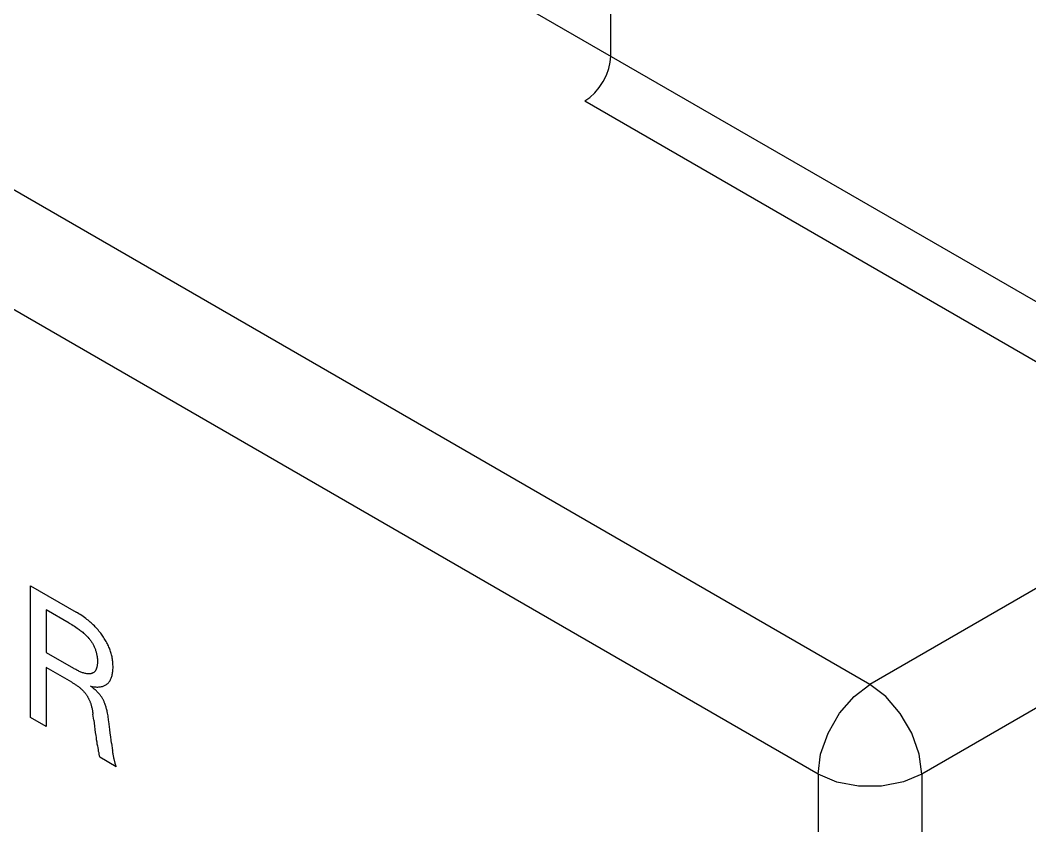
# Model space of a CAD drawing. Extents: x 0 to 420, y 0 to 297.
# Drawn here: x 183.58 to 197.36, y 143.83 to 154.82 of the extents above; entities that cross this region are included whole.
import ezdxf

# ---------------------------------------------------------------- set-up
doc = ezdxf.new("R2010")
doc.units = 0
doc.header["$LTSCALE"] = 23.1
doc.layers.add('40000_ISO', color=7, linetype='CONTINUOUS')

msp = doc.modelspace()

# ---------------------------------------------------------------- linework, layer by layer
at = {"layer": '40000_ISO', "color": 7, "linetype": 'CONTINUOUS'}
for p, q in [((195.174, 145.762), (171.486, 159.438)), ((191.638, 154.335), (191.638, 159.234)), ((194.467, 144.537), (170.779, 158.213)), ((189.941, 155.314), (200.477, 149.232)), ((191.631, 154.251), (191.638, 154.335)), ((191.611, 154.163), (191.631, 154.251)), ((191.535, 153.986), (191.579, 154.073)), ((191.579, 154.073), (191.611, 154.163)), ((191.42, 153.832), (191.481, 153.905)), ((191.481, 153.905), (191.535, 153.986)), ((191.285, 153.722), (191.354, 153.77)), ((191.354, 153.77), (191.42, 153.832)), ((191.285, 153.722), (200.124, 148.619)), ((200.124, 148.619), (195.174, 145.762)), ((201.891, 148.007), (195.881, 144.537)), ((183.721, 145.311), (183.721, 147.107)), ((183.721, 147.107), (184.341, 146.749)), ((183.934, 146.781), (183.934, 146.196)), ((184.248, 146.599), (183.934, 146.781)), ((184.36, 146.738), (184.341, 146.749)), ((184.379, 146.726), (184.36, 146.738)), ((184.399, 146.714), (184.379, 146.726)), ((184.248, 146.599), (184.266, 146.589)), ((184.266, 146.589), (184.284, 146.578)), ((184.418, 146.701), (184.399, 146.714)), ((184.437, 146.688), (184.418, 146.701)), ((184.456, 146.675), (184.437, 146.688)), ((184.475, 146.66), (184.456, 146.675)), ((184.49, 146.649), (184.475, 146.66)), ((184.505, 146.637), (184.49, 146.649)), ((184.519, 146.625), (184.505, 146.637)), ((184.534, 146.613), (184.519, 146.625)), ((184.549, 146.6), (184.534, 146.613)), ((184.563, 146.587), (184.549, 146.6)), ((184.284, 146.578), (184.303, 146.567)), ((184.303, 146.567), (184.321, 146.555)), ((184.321, 146.555), (184.339, 146.543)), ((184.339, 146.543), (184.357, 146.531)), ((184.357, 146.531), (184.369, 146.522)), ((184.369, 146.522), (184.382, 146.513)), ((184.382, 146.513), (184.395, 146.503)), ((184.395, 146.503), (184.407, 146.494)), ((184.407, 146.494), (184.42, 146.484)), ((184.42, 146.484), (184.432, 146.473)), ((184.432, 146.473), (184.445, 146.463)), ((184.445, 146.463), (184.454, 146.455)), ((184.454, 146.455), (184.462, 146.447)), ((184.577, 146.573), (184.563, 146.587)), ((184.591, 146.559), (184.577, 146.573)), ((184.604, 146.546), (184.591, 146.559)), ((184.617, 146.532), (184.604, 146.546)), ((184.629, 146.519), (184.617, 146.532)), ((184.642, 146.505), (184.629, 146.519)), ((184.654, 146.49), (184.642, 146.505)), ((184.666, 146.476), (184.654, 146.49)), ((184.678, 146.46), (184.666, 146.476)), ((184.689, 146.445), (184.678, 146.46)), ((184.462, 146.447), (184.471, 146.439)), ((184.471, 146.439), (184.48, 146.43)), ((184.48, 146.43), (184.488, 146.422)), ((184.488, 146.422), (184.497, 146.413)), ((184.497, 146.413), (184.505, 146.404)), ((184.505, 146.404), (184.513, 146.394)), ((184.513, 146.394), (184.52, 146.386)), ((184.52, 146.386), (184.526, 146.378)), ((184.526, 146.378), (184.533, 146.369)), ((184.533, 146.369), (184.54, 146.36)), ((184.54, 146.36), (184.546, 146.351)), ((184.546, 146.351), (184.552, 146.342)), ((184.552, 146.342), (184.558, 146.333)), ((184.558, 146.333), (184.564, 146.324)), ((184.564, 146.324), (184.569, 146.314)), ((184.569, 146.314), (184.575, 146.305)), ((184.699, 146.432), (184.689, 146.445)), ((184.709, 146.418), (184.699, 146.432)), ((184.718, 146.404), (184.709, 146.418)), ((184.727, 146.39), (184.718, 146.404)), ((184.736, 146.375), (184.727, 146.39)), ((184.745, 146.361), (184.736, 146.375)), ((184.753, 146.346), (184.745, 146.361)), ((184.761, 146.331), (184.753, 146.346)), ((184.769, 146.317), (184.761, 146.331)), ((184.776, 146.301), (184.769, 146.317)), ((183.934, 146.196), (184.305, 145.982)), ((184.575, 146.305), (184.58, 146.295)), ((184.58, 146.295), (184.585, 146.286)), ((184.585, 146.286), (184.589, 146.276)), ((184.589, 146.276), (184.593, 146.266)), ((184.593, 146.266), (184.598, 146.256)), ((184.598, 146.256), (184.601, 146.246)), ((184.601, 146.246), (184.605, 146.236)), ((184.605, 146.236), (184.608, 146.226)), ((184.608, 146.226), (184.612, 146.217)), ((184.612, 146.217), (184.615, 146.207)), ((184.615, 146.207), (184.617, 146.197)), ((184.617, 146.197), (184.62, 146.187)), ((184.62, 146.187), (184.622, 146.176)), ((184.622, 146.176), (184.625, 146.165)), ((184.783, 146.287), (184.776, 146.301)), ((184.79, 146.272), (184.783, 146.287)), ((184.796, 146.257), (184.79, 146.272)), ((184.801, 146.242), (184.796, 146.257)), ((184.807, 146.227), (184.801, 146.242)), ((184.812, 146.212), (184.807, 146.227)), ((184.817, 146.197), (184.812, 146.212)), ((184.821, 146.182), (184.817, 146.197)), ((184.825, 146.167), (184.821, 146.182)), ((184.625, 146.165), (184.627, 146.154)), ((184.627, 146.154), (184.628, 146.143)), ((184.628, 146.143), (184.63, 146.133)), ((184.63, 146.133), (184.631, 146.122)), ((184.631, 146.122), (184.632, 146.112)), ((184.632, 146.044), (184.631, 146.035)), ((184.632, 146.112), (184.632, 146.101)), ((184.632, 146.101), (184.633, 146.091)), ((184.633, 146.052), (184.632, 146.044)), ((184.633, 146.091), (184.633, 146.08)), ((184.633, 146.08), (184.633, 146.07)), ((184.633, 146.07), (184.633, 146.061)), ((184.633, 146.061), (184.633, 146.052)), ((184.829, 146.152), (184.825, 146.167)), ((184.832, 146.136), (184.829, 146.152)), ((184.835, 146.12), (184.832, 146.136)), ((184.838, 146.104), (184.835, 146.12)), ((184.84, 146.088), (184.838, 146.104)), ((184.842, 146.073), (184.84, 146.088)), ((184.843, 146.057), (184.842, 146.073)), ((184.845, 146.042), (184.843, 146.057)), ((184.845, 146.027), (184.845, 146.042)), ((183.934, 145.993), (183.934, 145.188)), ((184.285, 145.79), (183.934, 145.993)), ((184.316, 145.976), (184.305, 145.982)), ((184.328, 145.969), (184.316, 145.976)), ((184.339, 145.963), (184.328, 145.969)), ((184.351, 145.957), (184.339, 145.963)), ((184.362, 145.951), (184.351, 145.957)), ((184.374, 145.945), (184.362, 145.951)), ((184.385, 145.94), (184.374, 145.945)), ((184.397, 145.935), (184.385, 145.94)), ((184.408, 145.93), (184.397, 145.935)), ((184.42, 145.925), (184.408, 145.93)), ((184.431, 145.921), (184.42, 145.925)), ((184.443, 145.918), (184.431, 145.921)), ((184.454, 145.915), (184.443, 145.918)), ((184.465, 145.912), (184.454, 145.915)), ((184.476, 145.91), (184.465, 145.912)), ((184.487, 145.908), (184.476, 145.91)), ((184.494, 145.907), (184.487, 145.908)), ((184.501, 145.906), (184.494, 145.907)), ((184.508, 145.906), (184.501, 145.906)), ((184.515, 145.906), (184.508, 145.906)), ((184.522, 145.906), (184.515, 145.906)), ((184.529, 145.907), (184.522, 145.906)), ((184.536, 145.907), (184.529, 145.907)), ((184.542, 145.908), (184.536, 145.907)), ((184.548, 145.91), (184.542, 145.908)), ((184.555, 145.912), (184.548, 145.91)), ((184.561, 145.913), (184.555, 145.912)), ((184.566, 145.916), (184.561, 145.913)), ((184.572, 145.918), (184.566, 145.916)), ((184.577, 145.921), (184.572, 145.918)), ((184.583, 145.925), (184.577, 145.921)), ((184.588, 145.929), (184.583, 145.925)), ((184.592, 145.933), (184.588, 145.929)), ((184.597, 145.937), (184.592, 145.933)), ((184.601, 145.942), (184.597, 145.937)), ((184.605, 145.947), (184.601, 145.942)), ((184.608, 145.953), (184.605, 145.947)), ((184.612, 145.959), (184.608, 145.953)), ((184.615, 145.966), (184.612, 145.959)), ((184.617, 145.972), (184.615, 145.966)), ((184.62, 145.979), (184.617, 145.972)), ((184.622, 145.987), (184.62, 145.979)), ((184.624, 145.994), (184.622, 145.987)), ((184.626, 146.002), (184.624, 145.994)), ((184.628, 146.01), (184.626, 146.002)), ((184.629, 146.018), (184.628, 146.01)), ((184.63, 146.026), (184.629, 146.018)), ((184.631, 146.035), (184.63, 146.026)), ((184.836, 145.896), (184.839, 145.909)), ((184.839, 145.909), (184.841, 145.923)), ((184.841, 145.923), (184.843, 145.938)), ((184.843, 145.938), (184.844, 145.952)), ((184.844, 145.952), (184.845, 145.967)), ((184.846, 146.012), (184.845, 146.027)), ((184.845, 145.967), (184.846, 145.982)), ((184.846, 145.997), (184.846, 146.012)), ((184.846, 145.982), (184.846, 145.997)), ((184.285, 145.79), (184.294, 145.785)), ((184.294, 145.785), (184.303, 145.779)), ((184.303, 145.779), (184.312, 145.774)), ((184.312, 145.774), (184.321, 145.768)), ((184.321, 145.768), (184.33, 145.762)), ((184.33, 145.762), (184.339, 145.756)), ((184.749, 145.756), (184.758, 145.762)), ((184.758, 145.762), (184.766, 145.769)), ((184.766, 145.769), (184.774, 145.775)), ((184.774, 145.775), (184.782, 145.783)), ((184.782, 145.783), (184.789, 145.791)), ((184.789, 145.791), (184.795, 145.799)), ((184.795, 145.799), (184.801, 145.808)), ((184.801, 145.808), (184.807, 145.817)), ((184.807, 145.817), (184.813, 145.827)), ((184.813, 145.827), (184.817, 145.837)), ((184.817, 145.837), (184.822, 145.848)), ((184.822, 145.848), (184.826, 145.859)), ((184.826, 145.859), (184.83, 145.87)), ((184.83, 145.87), (184.833, 145.883)), ((184.833, 145.883), (184.836, 145.896)), ((194.958, 145.598), (195.174, 145.762)), ((195.392, 145.595), (195.174, 145.762)), ((184.339, 145.756), (184.349, 145.75)), ((184.349, 145.75), (184.358, 145.743)), ((184.358, 145.743), (184.367, 145.736)), ((184.367, 145.736), (184.374, 145.731)), ((184.374, 145.731), (184.382, 145.725)), ((184.382, 145.725), (184.389, 145.719)), ((184.389, 145.719), (184.397, 145.713)), ((184.397, 145.713), (184.404, 145.706)), ((184.404, 145.706), (184.411, 145.7)), ((184.411, 145.7), (184.419, 145.693)), ((184.419, 145.693), (184.426, 145.686)), ((184.426, 145.686), (184.433, 145.679)), ((184.433, 145.679), (184.439, 145.673)), ((184.439, 145.673), (184.444, 145.668)), ((184.444, 145.668), (184.449, 145.662)), ((184.449, 145.662), (184.455, 145.656)), ((184.455, 145.656), (184.46, 145.65)), ((184.46, 145.65), (184.465, 145.644)), ((184.465, 145.644), (184.47, 145.637)), ((184.47, 145.637), (184.475, 145.631)), ((184.475, 145.631), (184.48, 145.624)), ((184.48, 145.624), (184.484, 145.618)), ((184.551, 145.729), (184.538, 145.738)), ((184.538, 145.738), (184.553, 145.735)), ((184.564, 145.719), (184.551, 145.729)), ((184.553, 145.735), (184.568, 145.732)), ((184.576, 145.709), (184.564, 145.719)), ((184.568, 145.732), (184.583, 145.729)), ((184.589, 145.699), (184.576, 145.709)), ((184.583, 145.729), (184.598, 145.728)), ((184.601, 145.688), (184.589, 145.699)), ((184.598, 145.728), (184.612, 145.727)), ((184.61, 145.681), (184.601, 145.688)), ((184.619, 145.673), (184.61, 145.681)), ((184.612, 145.727), (184.626, 145.726)), ((184.627, 145.664), (184.619, 145.673)), ((184.626, 145.726), (184.639, 145.726)), ((184.636, 145.656), (184.627, 145.664)), ((184.644, 145.647), (184.636, 145.656)), ((184.639, 145.726), (184.652, 145.727)), ((184.652, 145.638), (184.644, 145.647)), ((184.652, 145.727), (184.665, 145.728)), ((184.658, 145.631), (184.652, 145.638)), ((184.664, 145.624), (184.658, 145.631)), ((184.67, 145.617), (184.664, 145.624)), ((184.665, 145.728), (184.677, 145.73)), ((184.677, 145.73), (184.69, 145.732)), ((184.69, 145.732), (184.701, 145.735)), ((184.701, 145.735), (184.712, 145.739)), ((184.712, 145.739), (184.721, 145.742)), ((184.721, 145.742), (184.731, 145.746)), ((184.731, 145.746), (184.74, 145.751)), ((184.74, 145.751), (184.749, 145.756)), ((184.484, 145.618), (184.489, 145.611)), ((184.489, 145.611), (184.493, 145.605)), ((184.493, 145.605), (184.497, 145.598)), ((184.497, 145.598), (184.501, 145.592)), ((184.501, 145.592), (184.504, 145.585)), ((184.504, 145.585), (184.508, 145.578)), ((184.508, 145.578), (184.511, 145.571)), ((184.511, 145.571), (184.515, 145.565)), ((184.515, 145.565), (184.518, 145.558)), ((184.518, 145.558), (184.521, 145.551)), ((184.521, 145.551), (184.524, 145.544)), ((184.524, 145.544), (184.528, 145.535)), ((184.528, 145.535), (184.532, 145.526)), ((184.532, 145.526), (184.535, 145.517)), ((184.535, 145.517), (184.538, 145.509)), ((184.538, 145.509), (184.541, 145.5)), ((184.541, 145.5), (184.544, 145.491)), ((184.544, 145.491), (184.547, 145.482)), ((184.676, 145.61), (184.67, 145.617)), ((184.681, 145.602), (184.676, 145.61)), ((184.686, 145.595), (184.681, 145.602)), ((184.692, 145.587), (184.686, 145.595)), ((184.697, 145.579), (184.692, 145.587)), ((184.702, 145.571), (184.697, 145.579)), ((184.706, 145.562), (184.702, 145.571)), ((184.711, 145.554), (184.706, 145.562)), ((184.715, 145.545), (184.711, 145.554)), ((184.719, 145.536), (184.715, 145.545)), ((184.723, 145.527), (184.719, 145.536)), ((184.727, 145.518), (184.723, 145.527)), ((184.731, 145.51), (184.727, 145.518)), ((184.734, 145.501), (184.731, 145.51)), ((184.739, 145.488), (184.734, 145.501)), ((184.743, 145.476), (184.739, 145.488)), ((194.76, 145.368), (194.958, 145.598)), ((195.589, 145.366), (195.392, 145.595)), ((184.547, 145.482), (184.549, 145.473)), ((184.549, 145.473), (184.552, 145.465)), ((184.552, 145.465), (184.554, 145.456)), ((184.554, 145.456), (184.557, 145.444)), ((184.557, 145.444), (184.559, 145.433)), ((184.559, 145.433), (184.562, 145.421)), ((184.562, 145.421), (184.564, 145.41)), ((184.564, 145.41), (184.566, 145.399)), ((184.566, 145.399), (184.568, 145.388)), ((184.568, 145.388), (184.569, 145.376)), ((184.569, 145.376), (184.571, 145.365)), ((184.571, 145.365), (184.572, 145.354)), ((184.582, 145.273), (184.572, 145.354)), ((184.747, 145.464), (184.743, 145.476)), ((184.751, 145.451), (184.747, 145.464)), ((184.754, 145.439), (184.751, 145.451)), ((184.758, 145.427), (184.754, 145.439)), ((184.761, 145.414), (184.758, 145.427)), ((184.764, 145.402), (184.761, 145.414)), ((184.767, 145.39), (184.764, 145.402)), ((184.771, 145.37), (184.767, 145.39)), ((184.774, 145.351), (184.771, 145.37)), ((184.778, 145.332), (184.774, 145.351)), ((194.603, 145.097), (194.76, 145.368)), ((195.746, 145.095), (195.589, 145.366)), ((183.934, 145.188), (183.721, 145.311)), ((184.582, 145.273), (184.588, 145.232)), ((184.588, 145.232), (184.593, 145.19)), ((184.781, 145.312), (184.778, 145.332)), ((184.783, 145.293), (184.781, 145.312)), ((184.786, 145.274), (184.783, 145.293)), ((184.789, 145.255), (184.786, 145.274)), ((184.793, 145.219), (184.789, 145.255)), ((184.802, 145.146), (184.793, 145.219)), ((184.593, 145.19), (184.598, 145.148)), ((184.598, 145.148), (184.604, 145.106)), ((184.604, 145.106), (184.61, 145.064)), ((184.808, 145.097), (184.802, 145.146)), ((184.814, 145.047), (184.808, 145.097)), ((194.502, 144.81), (194.603, 145.097)), ((195.846, 144.809), (195.746, 145.095)), ((184.61, 145.064), (184.614, 145.036)), ((184.614, 145.036), (184.618, 145.008)), ((184.618, 145.008), (184.623, 144.98)), ((184.623, 144.98), (184.627, 144.952)), ((184.627, 144.952), (184.632, 144.924)), ((184.82, 145.003), (184.814, 145.047)), ((184.826, 144.958), (184.82, 145.003)), ((184.826, 144.958), (184.84, 144.861)), ((184.632, 144.924), (184.637, 144.896)), ((184.637, 144.896), (184.641, 144.875)), ((184.641, 144.875), (184.645, 144.853)), ((184.645, 144.853), (184.65, 144.832)), ((184.65, 144.832), (184.654, 144.811)), ((184.654, 144.811), (184.659, 144.789)), ((184.842, 144.849), (184.84, 144.861)), ((184.843, 144.837), (184.842, 144.849)), ((184.845, 144.826), (184.843, 144.837)), ((184.847, 144.814), (184.845, 144.826)), ((184.849, 144.802), (184.847, 144.814)), ((184.852, 144.79), (184.849, 144.802)), ((194.467, 144.537), (194.502, 144.81)), ((195.881, 144.537), (195.846, 144.809)), ((184.659, 144.789), (184.664, 144.768)), ((184.89, 144.637), (184.664, 144.768)), ((184.854, 144.778), (184.852, 144.79)), ((184.855, 144.77), (184.854, 144.778)), ((184.857, 144.761), (184.855, 144.77)), ((184.859, 144.752), (184.857, 144.761)), ((184.861, 144.744), (184.859, 144.752)), ((184.863, 144.735), (184.861, 144.744)), ((184.865, 144.726), (184.863, 144.735)), ((184.867, 144.718), (184.865, 144.726)), ((184.869, 144.709), (184.867, 144.718)), ((184.871, 144.7), (184.869, 144.709)), ((184.873, 144.693), (184.871, 144.7)), ((184.875, 144.686), (184.873, 144.693)), ((184.877, 144.679), (184.875, 144.686)), ((184.879, 144.672), (184.877, 144.679)), ((184.881, 144.665), (184.879, 144.672)), ((184.883, 144.658), (184.881, 144.665)), ((184.885, 144.651), (184.883, 144.658)), ((184.888, 144.644), (184.885, 144.651)), ((184.89, 144.637), (184.888, 144.644)), ((194.467, 144.537), (194.467, 109.427)), ((194.721, 144.43), (194.467, 144.537)), ((195.881, 144.537), (195.631, 144.432)), ((195.881, 144.537), (195.881, 109.427)), ((195.019, 144.375), (194.721, 144.43)), ((195.631, 144.432), (195.333, 144.375)), ((195.333, 144.375), (195.019, 144.375))]:
    msp.add_line(p, q, dxfattribs=at)

doc.saveas('drawing.dxf')
